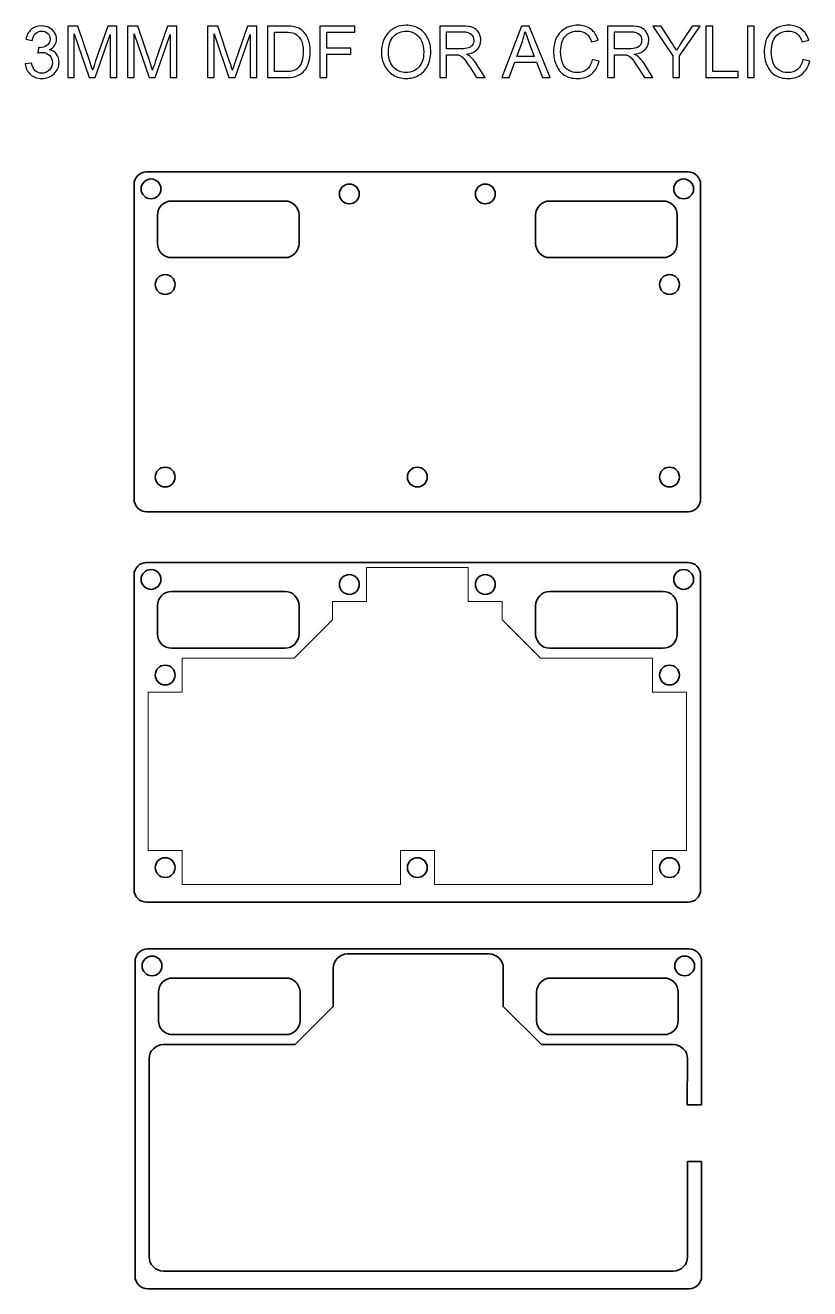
# Model space of a CAD drawing. Header units: millimetres. Extents: x 255 to 531, y -671 to 202.
# Drawn here: x 254.5 to 531.4, y -243.9 to 202.3 of the extents above; entities that cross this region are included whole.
import ezdxf

# ---------------------------------------------------------------- set-up
doc = ezdxf.new("R2010")
doc.units = ezdxf.units.MM
doc.header["$MEASUREMENT"] = 0
doc.layers.add('Layer 1', color=7, linetype='Continuous')

msp = doc.modelspace()

# ---------------------------------------------------------------- linework, layer by layer
at = {"layer": 'Layer 1', "color": 250}
for points, knots in [([(254.5215, 188.6838), (254.5215, 188.6838), (256.7567, 188.9886), (256.7567, 188.9886), (257.0149, 187.7186), (257.4467, 186.8042), (258.0606, 186.2454), (258.6744, 185.6866), (259.4279, 185.4072), (260.3212, 185.4072), (261.3795, 185.4072), (262.2727, 185.7713), (262.9924, 186.4994), (263.7121, 187.2275), (264.0719, 188.1292), (264.0719, 189.2045), (264.0719, 190.229), (263.7375, 191.0756), (263.0644, 191.7445), (262.3955, 192.4091), (261.5446, 192.7436), (260.5074, 192.7436), (260.0841, 192.7436), (259.5592, 192.6589), (258.9284, 192.4938), (258.9284, 192.4938), (259.1782, 194.4496), (259.1782, 194.4496), (259.3263, 194.4327), (259.4491, 194.4242), (259.538, 194.4242), (260.4947, 194.4242), (261.3499, 194.674), (262.1161, 195.1693), (262.8781, 195.6646), (263.2591, 196.4266), (263.2591, 197.4553), (263.2591, 198.2723), (262.9797, 198.9496), (262.4251, 199.4873), (261.8706, 200.0249), (261.1551, 200.2916), (260.2788, 200.2916), (259.4068, 200.2916), (258.6829, 200.0164), (258.1029, 199.4661), (257.5229, 198.9158), (257.1504, 198.0903), (256.9853, 196.9896), (256.9853, 196.9896), (254.7501, 197.396), (254.7501, 197.396), (255.0253, 198.8946), (255.6433, 200.0588), (256.6128, 200.8843), (257.578, 201.7098), (258.7845, 202.1204), (260.2238, 202.1204), (261.2144, 202.1204), (262.1288, 201.9087), (262.9628, 201.4812), (263.801, 201.0578), (264.4402, 200.4779), (264.8805, 199.7455), (265.325, 199.0089), (265.5451, 198.23), (265.5451, 197.4045), (265.5451, 196.6213), (265.3334, 195.9101), (264.9143, 195.2666), (264.491, 194.6232), (263.8645, 194.1109), (263.039, 193.7299), (264.1142, 193.4844), (264.9482, 192.9679), (265.5451, 192.1848), (266.1378, 191.4058), (266.4341, 190.4237), (266.4341, 189.2511), (266.4341, 187.6636), (265.8541, 186.3131), (264.6984, 185.2082), (263.5385, 184.1033), (262.0738, 183.553), (260.3042, 183.553), (258.7083, 183.553), (257.3832, 184.0314), (256.3291, 184.9839), (255.2708, 185.9364), (254.6697, 187.1683), (254.5215, 188.6838)], [0, 0, 0, 0, 0.03333333, 0.03333333, 0.03333333, 0.06666667, 0.06666667, 0.06666667, 0.1, 0.1, 0.1, 0.13333333, 0.13333333, 0.13333333, 0.16666667, 0.16666667, 0.16666667, 0.2, 0.2, 0.2, 0.23333333, 0.23333333, 0.23333333, 0.26666667, 0.26666667, 0.26666667, 0.3, 0.3, 0.3, 0.33333333, 0.33333333, 0.33333333, 0.36666667, 0.36666667, 0.36666667, 0.4, 0.4, 0.4, 0.43333333, 0.43333333, 0.43333333, 0.46666667, 0.46666667, 0.46666667, 0.5, 0.5, 0.5, 0.53333333, 0.53333333, 0.53333333, 0.56666667, 0.56666667, 0.56666667, 0.6, 0.6, 0.6, 0.63333333, 0.63333333, 0.63333333, 0.66666667, 0.66666667, 0.66666667, 0.7, 0.7, 0.7, 0.73333333, 0.73333333, 0.73333333, 0.76666667, 0.76666667, 0.76666667, 0.8, 0.8, 0.8, 0.83333333, 0.83333333, 0.83333333, 0.86666667, 0.86666667, 0.86666667, 0.9, 0.9, 0.9, 0.93333333, 0.93333333, 0.93333333, 0.96666667, 0.96666667, 0.96666667, 1, 1, 1, 1]), ([(269.4863, 183.8578), (269.4863, 183.8578), (269.4863, 202.0442), (269.4863, 202.0442), (269.4863, 202.0442), (273.0931, 202.0442), (273.0931, 202.0442), (273.0931, 202.0442), (277.3942, 189.1706), (277.3942, 189.1706), (277.7921, 187.9726), (278.08, 187.0751), (278.262, 186.4782), (278.4694, 187.1386), (278.7954, 188.1123), (279.2357, 189.395), (279.2357, 189.395), (283.6129, 202.0442), (283.6129, 202.0442), (283.6129, 202.0442), (286.8345, 202.0442), (286.8345, 202.0442), (286.8345, 202.0442), (286.8345, 183.8578), (286.8345, 183.8578), (286.8345, 183.8578), (284.5231, 183.8578), (284.5231, 183.8578), (284.5231, 183.8578), (284.5231, 199.0724), (284.5231, 199.0724), (284.5231, 199.0724), (279.2145, 183.8578), (279.2145, 183.8578), (279.2145, 183.8578), (277.047, 183.8578), (277.047, 183.8578), (277.047, 183.8578), (271.7977, 199.3518), (271.7977, 199.3518), (271.7977, 199.3518), (271.7977, 183.8578), (271.7977, 183.8578), (271.7977, 183.8578), (269.4863, 183.8578), (269.4863, 183.8578)], [0, 0, 0, 0, 0.06666667, 0.06666667, 0.06666667, 0.13333333, 0.13333333, 0.13333333, 0.2, 0.2, 0.2, 0.26666667, 0.26666667, 0.26666667, 0.33333333, 0.33333333, 0.33333333, 0.4, 0.4, 0.4, 0.46666667, 0.46666667, 0.46666667, 0.53333333, 0.53333333, 0.53333333, 0.6, 0.6, 0.6, 0.66666667, 0.66666667, 0.66666667, 0.73333333, 0.73333333, 0.73333333, 0.8, 0.8, 0.8, 0.86666667, 0.86666667, 0.86666667, 0.93333333, 0.93333333, 0.93333333, 1, 1, 1, 1]), ([(290.6445, 183.8578), (290.6445, 183.8578), (290.6445, 202.0442), (290.6445, 202.0442), (290.6445, 202.0442), (294.2513, 202.0442), (294.2513, 202.0442), (294.2513, 202.0442), (298.5524, 189.1706), (298.5524, 189.1706), (298.9503, 187.9726), (299.2382, 187.0751), (299.4202, 186.4782), (299.6276, 187.1386), (299.9536, 188.1123), (300.3939, 189.395), (300.3939, 189.395), (304.7711, 202.0442), (304.7711, 202.0442), (304.7711, 202.0442), (307.9927, 202.0442), (307.9927, 202.0442), (307.9927, 202.0442), (307.9927, 183.8578), (307.9927, 183.8578), (307.9927, 183.8578), (305.6813, 183.8578), (305.6813, 183.8578), (305.6813, 183.8578), (305.6813, 199.0724), (305.6813, 199.0724), (305.6813, 199.0724), (300.3727, 183.8578), (300.3727, 183.8578), (300.3727, 183.8578), (298.2052, 183.8578), (298.2052, 183.8578), (298.2052, 183.8578), (292.9559, 199.3518), (292.9559, 199.3518), (292.9559, 199.3518), (292.9559, 183.8578), (292.9559, 183.8578), (292.9559, 183.8578), (290.6445, 183.8578), (290.6445, 183.8578)], [0, 0, 0, 0, 0.06666667, 0.06666667, 0.06666667, 0.13333333, 0.13333333, 0.13333333, 0.2, 0.2, 0.2, 0.26666667, 0.26666667, 0.26666667, 0.33333333, 0.33333333, 0.33333333, 0.4, 0.4, 0.4, 0.46666667, 0.46666667, 0.46666667, 0.53333333, 0.53333333, 0.53333333, 0.6, 0.6, 0.6, 0.66666667, 0.66666667, 0.66666667, 0.73333333, 0.73333333, 0.73333333, 0.8, 0.8, 0.8, 0.86666667, 0.86666667, 0.86666667, 0.93333333, 0.93333333, 0.93333333, 1, 1, 1, 1]), ([(318.8597, 183.8578), (318.8597, 183.8578), (318.8597, 202.0442), (318.8597, 202.0442), (318.8597, 202.0442), (322.4665, 202.0442), (322.4665, 202.0442), (322.4665, 202.0442), (326.7676, 189.1706), (326.7676, 189.1706), (327.1655, 187.9726), (327.4534, 187.0751), (327.6354, 186.4782), (327.8428, 187.1386), (328.1688, 188.1123), (328.6091, 189.395), (328.6091, 189.395), (332.9863, 202.0442), (332.9863, 202.0442), (332.9863, 202.0442), (336.2079, 202.0442), (336.2079, 202.0442), (336.2079, 202.0442), (336.2079, 183.8578), (336.2079, 183.8578), (336.2079, 183.8578), (333.8965, 183.8578), (333.8965, 183.8578), (333.8965, 183.8578), (333.8965, 199.0724), (333.8965, 199.0724), (333.8965, 199.0724), (328.5879, 183.8578), (328.5879, 183.8578), (328.5879, 183.8578), (326.4204, 183.8578), (326.4204, 183.8578), (326.4204, 183.8578), (321.1711, 199.3518), (321.1711, 199.3518), (321.1711, 199.3518), (321.1711, 183.8578), (321.1711, 183.8578), (321.1711, 183.8578), (318.8597, 183.8578), (318.8597, 183.8578)], [0, 0, 0, 0, 0.06666667, 0.06666667, 0.06666667, 0.13333333, 0.13333333, 0.13333333, 0.2, 0.2, 0.2, 0.26666667, 0.26666667, 0.26666667, 0.33333333, 0.33333333, 0.33333333, 0.4, 0.4, 0.4, 0.46666667, 0.46666667, 0.46666667, 0.53333333, 0.53333333, 0.53333333, 0.6, 0.6, 0.6, 0.66666667, 0.66666667, 0.66666667, 0.73333333, 0.73333333, 0.73333333, 0.8, 0.8, 0.8, 0.86666667, 0.86666667, 0.86666667, 0.93333333, 0.93333333, 0.93333333, 1, 1, 1, 1]), ([(340.0687, 183.8578), (340.0687, 183.8578), (340.0687, 202.0442), (340.0687, 202.0442), (340.0687, 202.0442), (346.334, 202.0442), (346.334, 202.0442), (347.748, 202.0442), (348.8275, 201.9595), (349.5725, 201.786), (350.6139, 201.5447), (351.5029, 201.1086), (352.2395, 200.4821), (353.2005, 199.6693), (353.9159, 198.6364), (354.3901, 197.3748), (354.8684, 196.1133), (355.1055, 194.6697), (355.1055, 193.0484), (355.1055, 191.6683), (354.9446, 190.4449), (354.6229, 189.3781), (354.3012, 188.3113), (353.8863, 187.4265), (353.3825, 186.728), (352.8745, 186.0295), (352.3242, 185.4792), (351.7231, 185.0812), (351.1262, 184.6791), (350.4023, 184.3743), (349.5556, 184.1668), (348.7047, 183.9594), (347.731, 183.8578), (346.6304, 183.8578), (346.6304, 183.8578), (340.0687, 183.8578), (340.0687, 183.8578)], [0, 0, 0, 0, 0.08333333, 0.08333333, 0.08333333, 0.16666667, 0.16666667, 0.16666667, 0.25, 0.25, 0.25, 0.33333333, 0.33333333, 0.33333333, 0.41666667, 0.41666667, 0.41666667, 0.5, 0.5, 0.5, 0.58333333, 0.58333333, 0.58333333, 0.66666667, 0.66666667, 0.66666667, 0.75, 0.75, 0.75, 0.83333333, 0.83333333, 0.83333333, 0.91666667, 0.91666667, 0.91666667, 1, 1, 1, 1]), ([(358.5387, 183.8578), (358.5387, 183.8578), (358.5387, 202.0442), (358.5387, 202.0442), (358.5387, 202.0442), (370.8069, 202.0442), (370.8069, 202.0442), (370.8069, 202.0442), (370.8069, 199.9106), (370.8069, 199.9106), (370.8069, 199.9106), (360.9517, 199.9106), (360.9517, 199.9106), (360.9517, 199.9106), (360.9517, 194.2464), (360.9517, 194.2464), (360.9517, 194.2464), (369.4861, 194.2464), (369.4861, 194.2464), (369.4861, 194.2464), (369.4861, 192.1128), (369.4861, 192.1128), (369.4861, 192.1128), (360.9517, 192.1128), (360.9517, 192.1128), (360.9517, 192.1128), (360.9517, 183.8578), (360.9517, 183.8578), (360.9517, 183.8578), (358.5387, 183.8578), (358.5387, 183.8578)], [0, 0, 0, 0, 0.1, 0.1, 0.1, 0.2, 0.2, 0.2, 0.3, 0.3, 0.3, 0.4, 0.4, 0.4, 0.5, 0.5, 0.5, 0.6, 0.6, 0.6, 0.7, 0.7, 0.7, 0.8, 0.8, 0.8, 0.9, 0.9, 0.9, 1, 1, 1, 1]), ([(380.2473, 192.7097), (380.2473, 195.7238), (381.0601, 198.086), (382.6815, 199.7921), (384.3028, 201.4981), (386.3941, 202.349), (388.9595, 202.349), (390.6401, 202.349), (392.1514, 201.9468), (393.5019, 201.1467), (394.8481, 200.3466), (395.8768, 199.229), (396.5837, 197.7939), (397.2907, 196.3631), (397.6463, 194.7375), (397.6463, 192.9214), (397.6463, 191.0799), (397.2738, 189.4289), (396.5287, 187.9768), (395.7836, 186.5206), (394.7295, 185.4199), (393.3664, 184.6748), (391.999, 183.9255), (390.5258, 183.553), (388.9468, 183.553), (387.2323, 183.553), (385.7041, 183.9679), (384.3536, 184.7934), (383.0074, 185.6189), (381.983, 186.7449), (381.2887, 188.1758), (380.5944, 189.6024), (380.2473, 191.1137), (380.2473, 192.7097)], [0, 0, 0, 0, 0.09090909, 0.09090909, 0.09090909, 0.18181818, 0.18181818, 0.18181818, 0.27272727, 0.27272727, 0.27272727, 0.36363636, 0.36363636, 0.36363636, 0.45454545, 0.45454545, 0.45454545, 0.54545455, 0.54545455, 0.54545455, 0.63636364, 0.63636364, 0.63636364, 0.72727273, 0.72727273, 0.72727273, 0.81818182, 0.81818182, 0.81818182, 0.90909091, 0.90909091, 0.90909091, 1, 1, 1, 1]), ([(400.7917, 183.8578), (400.7917, 183.8578), (400.7917, 202.0442), (400.7917, 202.0442), (400.7917, 202.0442), (408.852, 202.0442), (408.852, 202.0442), (410.4733, 202.0442), (411.7052, 201.8791), (412.5477, 201.5531), (413.3901, 201.2272), (414.0632, 200.6514), (414.567, 199.8259), (415.0707, 199.0004), (415.3205, 198.086), (415.3205, 197.087), (415.3205, 195.7958), (414.9014, 194.7078), (414.0674, 193.8231), (413.2335, 192.9383), (411.9465, 192.3795), (410.2024, 192.1382), (410.8416, 191.8334), (411.3242, 191.5286), (411.6544, 191.2323), (412.3572, 190.5888), (413.0218, 189.7802), (413.6441, 188.8108), (413.6441, 188.8108), (416.7895, 183.8578), (416.7895, 183.8578), (416.7895, 183.8578), (413.7838, 183.8578), (413.7838, 183.8578), (413.7838, 183.8578), (411.3793, 187.6424), (411.3793, 187.6424), (410.6808, 188.7388), (410.1008, 189.5728), (409.6478, 190.1528), (409.1906, 190.7327), (408.7842, 191.1349), (408.4244, 191.3677), (408.0688, 191.5963), (407.7005, 191.7572), (407.328, 191.8503), (407.057, 191.9054), (406.6125, 191.935), (405.9902, 191.935), (405.9902, 191.935), (403.2047, 191.935), (403.2047, 191.935), (403.2047, 191.935), (403.2047, 183.8578), (403.2047, 183.8578), (403.2047, 183.8578), (400.7917, 183.8578), (400.7917, 183.8578)], [0, 0, 0, 0, 0.05263158, 0.05263158, 0.05263158, 0.10526316, 0.10526316, 0.10526316, 0.15789474, 0.15789474, 0.15789474, 0.21052632, 0.21052632, 0.21052632, 0.26315789, 0.26315789, 0.26315789, 0.31578947, 0.31578947, 0.31578947, 0.36842105, 0.36842105, 0.36842105, 0.42105263, 0.42105263, 0.42105263, 0.47368421, 0.47368421, 0.47368421, 0.52631579, 0.52631579, 0.52631579, 0.57894737, 0.57894737, 0.57894737, 0.63157895, 0.63157895, 0.63157895, 0.68421053, 0.68421053, 0.68421053, 0.73684211, 0.73684211, 0.73684211, 0.78947368, 0.78947368, 0.78947368, 0.84210526, 0.84210526, 0.84210526, 0.89473684, 0.89473684, 0.89473684, 0.94736842, 0.94736842, 0.94736842, 1, 1, 1, 1]), ([(422.7457, 183.8578), (422.7457, 183.8578), (429.7222, 202.0442), (429.7222, 202.0442), (429.7222, 202.0442), (432.3681, 202.0442), (432.3681, 202.0442), (432.3681, 202.0442), (439.7764, 183.8578), (439.7764, 183.8578), (439.7764, 183.8578), (437.0332, 183.8578), (437.0332, 183.8578), (437.0332, 183.8578), (434.9292, 189.3696), (434.9292, 189.3696), (434.9292, 189.3696), (427.2711, 189.3696), (427.2711, 189.3696), (427.2711, 189.3696), (425.2984, 183.8578), (425.2984, 183.8578), (425.2984, 183.8578), (422.7457, 183.8578), (422.7457, 183.8578)], [0, 0, 0, 0, 0.125, 0.125, 0.125, 0.25, 0.25, 0.25, 0.375, 0.375, 0.375, 0.5, 0.5, 0.5, 0.625, 0.625, 0.625, 0.75, 0.75, 0.75, 0.875, 0.875, 0.875, 1, 1, 1, 1]), ([(454.6354, 190.2374), (454.6354, 190.2374), (457.0484, 189.6278), (457.0484, 189.6278), (456.5446, 187.6509), (455.6387, 186.148), (454.3306, 185.1109), (453.0225, 184.0737), (451.4223, 183.553), (449.53, 183.553), (447.5742, 183.553), (445.9825, 183.9509), (444.7548, 184.751), (443.5271, 185.5469), (442.5958, 186.7026), (441.9566, 188.2139), (441.3173, 189.7294), (440.9956, 191.3508), (440.9956, 193.0865), (440.9956, 194.9788), (441.3554, 196.6298), (442.0793, 198.0395), (442.8032, 199.4492), (443.8319, 200.5202), (445.1654, 201.2526), (446.4989, 201.9849), (447.9679, 202.349), (449.5681, 202.349), (451.3884, 202.349), (452.9167, 201.8876), (454.1528, 200.9605), (455.3932, 200.0334), (456.2568, 198.7337), (456.7436, 197.0573), (456.7436, 197.0573), (454.3814, 196.4985), (454.3814, 196.4985), (453.9623, 197.8193), (453.3485, 198.7845), (452.5484, 199.3857), (451.7483, 199.991), (450.7407, 200.2916), (449.5258, 200.2916), (448.133, 200.2916), (446.9646, 199.9572), (446.029, 199.2883), (445.0935, 198.6194), (444.4331, 197.7177), (444.0563, 196.5917), (443.6753, 195.4614), (443.4848, 194.2972), (443.4848, 193.0992), (443.4848, 191.554), (443.7092, 190.2036), (444.1579, 189.0521), (444.6066, 187.8964), (445.3051, 187.037), (446.2534, 186.4655), (447.2017, 185.894), (448.2261, 185.6104), (449.331, 185.6104), (450.6772, 185.6104), (451.8118, 185.9999), (452.7431, 186.7746), (453.6744, 187.5535), (454.3052, 188.705), (454.6354, 190.2374)], [0, 0, 0, 0, 0.04545455, 0.04545455, 0.04545455, 0.09090909, 0.09090909, 0.09090909, 0.13636364, 0.13636364, 0.13636364, 0.18181818, 0.18181818, 0.18181818, 0.22727273, 0.22727273, 0.22727273, 0.27272727, 0.27272727, 0.27272727, 0.31818182, 0.31818182, 0.31818182, 0.36363636, 0.36363636, 0.36363636, 0.40909091, 0.40909091, 0.40909091, 0.45454545, 0.45454545, 0.45454545, 0.5, 0.5, 0.5, 0.54545455, 0.54545455, 0.54545455, 0.59090909, 0.59090909, 0.59090909, 0.63636364, 0.63636364, 0.63636364, 0.68181818, 0.68181818, 0.68181818, 0.72727273, 0.72727273, 0.72727273, 0.77272727, 0.77272727, 0.77272727, 0.81818182, 0.81818182, 0.81818182, 0.86363636, 0.86363636, 0.86363636, 0.90909091, 0.90909091, 0.90909091, 0.95454545, 0.95454545, 0.95454545, 1, 1, 1, 1]), ([(460.0752, 183.8578), (460.0752, 183.8578), (460.0752, 202.0442), (460.0752, 202.0442), (460.0752, 202.0442), (468.1355, 202.0442), (468.1355, 202.0442), (469.7568, 202.0442), (470.9887, 201.8791), (471.8312, 201.5531), (472.6736, 201.2272), (473.3467, 200.6514), (473.8505, 199.8259), (474.3542, 199.0004), (474.604, 198.086), (474.604, 197.087), (474.604, 195.7958), (474.1849, 194.7078), (473.3509, 193.8231), (472.517, 192.9383), (471.23, 192.3795), (469.4859, 192.1382), (470.1251, 191.8334), (470.6077, 191.5286), (470.9379, 191.2323), (471.6407, 190.5888), (472.3053, 189.7802), (472.9276, 188.8108), (472.9276, 188.8108), (476.073, 183.8578), (476.073, 183.8578), (476.073, 183.8578), (473.0673, 183.8578), (473.0673, 183.8578), (473.0673, 183.8578), (470.6628, 187.6424), (470.6628, 187.6424), (469.9643, 188.7388), (469.3843, 189.5728), (468.9313, 190.1528), (468.4741, 190.7327), (468.0677, 191.1349), (467.7079, 191.3677), (467.3523, 191.5963), (466.984, 191.7572), (466.6115, 191.8503), (466.3405, 191.9054), (465.896, 191.935), (465.2737, 191.935), (465.2737, 191.935), (462.4882, 191.935), (462.4882, 191.935), (462.4882, 191.935), (462.4882, 183.8578), (462.4882, 183.8578), (462.4882, 183.8578), (460.0752, 183.8578), (460.0752, 183.8578)], [0, 0, 0, 0, 0.05263158, 0.05263158, 0.05263158, 0.10526316, 0.10526316, 0.10526316, 0.15789474, 0.15789474, 0.15789474, 0.21052632, 0.21052632, 0.21052632, 0.26315789, 0.26315789, 0.26315789, 0.31578947, 0.31578947, 0.31578947, 0.36842105, 0.36842105, 0.36842105, 0.42105263, 0.42105263, 0.42105263, 0.47368421, 0.47368421, 0.47368421, 0.52631579, 0.52631579, 0.52631579, 0.57894737, 0.57894737, 0.57894737, 0.63157895, 0.63157895, 0.63157895, 0.68421053, 0.68421053, 0.68421053, 0.73684211, 0.73684211, 0.73684211, 0.78947368, 0.78947368, 0.78947368, 0.84210526, 0.84210526, 0.84210526, 0.89473684, 0.89473684, 0.89473684, 0.94736842, 0.94736842, 0.94736842, 1, 1, 1, 1]), ([(483.0368, 183.8578), (483.0368, 183.8578), (483.0368, 191.5625), (483.0368, 191.5625), (483.0368, 191.5625), (476.0264, 202.0442), (476.0264, 202.0442), (476.0264, 202.0442), (478.922, 202.0442), (478.922, 202.0442), (478.922, 202.0442), (482.5161, 196.5409), (482.5161, 196.5409), (483.1849, 195.5249), (483.8072, 194.5004), (484.3745, 193.4802), (484.9291, 194.4327), (485.6022, 195.4995), (486.3853, 196.6848), (486.3853, 196.6848), (489.9075, 202.0442), (489.9075, 202.0442), (489.9075, 202.0442), (492.7142, 202.0442), (492.7142, 202.0442), (492.7142, 202.0442), (485.4498, 191.5625), (485.4498, 191.5625), (485.4498, 191.5625), (485.4498, 183.8578), (485.4498, 183.8578), (485.4498, 183.8578), (483.0368, 183.8578), (483.0368, 183.8578)], [0, 0, 0, 0, 0.09090909, 0.09090909, 0.09090909, 0.18181818, 0.18181818, 0.18181818, 0.27272727, 0.27272727, 0.27272727, 0.36363636, 0.36363636, 0.36363636, 0.45454545, 0.45454545, 0.45454545, 0.54545455, 0.54545455, 0.54545455, 0.63636364, 0.63636364, 0.63636364, 0.72727273, 0.72727273, 0.72727273, 0.81818182, 0.81818182, 0.81818182, 0.90909091, 0.90909091, 0.90909091, 1, 1, 1, 1]), ([(494.7504, 183.8578), (494.7504, 183.8578), (494.7504, 202.0442), (494.7504, 202.0442), (494.7504, 202.0442), (497.1634, 202.0442), (497.1634, 202.0442), (497.1634, 202.0442), (497.1634, 185.9914), (497.1634, 185.9914), (497.1634, 185.9914), (506.1042, 185.9914), (506.1042, 185.9914), (506.1042, 185.9914), (506.1042, 183.8578), (506.1042, 183.8578), (506.1042, 183.8578), (494.7504, 183.8578), (494.7504, 183.8578)], [0, 0, 0, 0, 0.16666667, 0.16666667, 0.16666667, 0.33333333, 0.33333333, 0.33333333, 0.5, 0.5, 0.5, 0.66666667, 0.66666667, 0.66666667, 0.83333333, 0.83333333, 0.83333333, 1, 1, 1, 1]), ([(509.385, 183.8578), (509.385, 183.8578), (509.385, 202.0442), (509.385, 202.0442), (509.385, 202.0442), (511.798, 202.0442), (511.798, 202.0442), (511.798, 202.0442), (511.798, 183.8578), (511.798, 183.8578), (511.798, 183.8578), (509.385, 183.8578), (509.385, 183.8578)], [0, 0, 0, 0, 0.25, 0.25, 0.25, 0.5, 0.5, 0.5, 0.75, 0.75, 0.75, 1, 1, 1, 1]), ([(528.9896, 190.2374), (528.9896, 190.2374), (531.4026, 189.6278), (531.4026, 189.6278), (530.8988, 187.6509), (529.9929, 186.148), (528.6848, 185.1109), (527.3767, 184.0737), (525.7765, 183.553), (523.8842, 183.553), (521.9284, 183.553), (520.3367, 183.9509), (519.109, 184.751), (517.8813, 185.5469), (516.95, 186.7026), (516.3108, 188.2139), (515.6715, 189.7294), (515.3498, 191.3508), (515.3498, 193.0865), (515.3498, 194.9788), (515.7096, 196.6298), (516.4335, 198.0395), (517.1574, 199.4492), (518.1861, 200.5202), (519.5196, 201.2526), (520.8531, 201.9849), (522.3221, 202.349), (523.9223, 202.349), (525.7426, 202.349), (527.2709, 201.8876), (528.507, 200.9605), (529.7474, 200.0334), (530.611, 198.7337), (531.0978, 197.0573), (531.0978, 197.0573), (528.7356, 196.4985), (528.7356, 196.4985), (528.3165, 197.8193), (527.7027, 198.7845), (526.9026, 199.3857), (526.1025, 199.991), (525.0949, 200.2916), (523.88, 200.2916), (522.4872, 200.2916), (521.3188, 199.9572), (520.3832, 199.2883), (519.4477, 198.6194), (518.7873, 197.7177), (518.4105, 196.5917), (518.0295, 195.4614), (517.839, 194.2972), (517.839, 193.0992), (517.839, 191.554), (518.0634, 190.2036), (518.5121, 189.0521), (518.9608, 187.8964), (519.6593, 187.037), (520.6076, 186.4655), (521.5559, 185.894), (522.5803, 185.6104), (523.6852, 185.6104), (525.0314, 185.6104), (526.166, 185.9999), (527.0973, 186.7746), (528.0286, 187.5535), (528.6594, 188.705), (528.9896, 190.2374)], [0, 0, 0, 0, 0.04545455, 0.04545455, 0.04545455, 0.09090909, 0.09090909, 0.09090909, 0.13636364, 0.13636364, 0.13636364, 0.18181818, 0.18181818, 0.18181818, 0.22727273, 0.22727273, 0.22727273, 0.27272727, 0.27272727, 0.27272727, 0.31818182, 0.31818182, 0.31818182, 0.36363636, 0.36363636, 0.36363636, 0.40909091, 0.40909091, 0.40909091, 0.45454545, 0.45454545, 0.45454545, 0.5, 0.5, 0.5, 0.54545455, 0.54545455, 0.54545455, 0.59090909, 0.59090909, 0.59090909, 0.63636364, 0.63636364, 0.63636364, 0.68181818, 0.68181818, 0.68181818, 0.72727273, 0.72727273, 0.72727273, 0.77272727, 0.77272727, 0.77272727, 0.81818182, 0.81818182, 0.81818182, 0.86363636, 0.86363636, 0.86363636, 0.90909091, 0.90909091, 0.90909091, 0.95454545, 0.95454545, 0.95454545, 1, 1, 1, 1]), ([(342.4817, 185.9914), (342.4817, 185.9914), (346.3594, 185.9914), (346.3594, 185.9914), (347.5575, 185.9914), (348.4973, 186.1015), (349.1788, 186.3258), (349.8604, 186.5502), (350.4023, 186.8635), (350.8087, 187.2699), (351.3759, 187.8414), (351.8204, 188.6118), (352.1379, 189.577), (352.4554, 190.5422), (352.6163, 191.7106), (352.6163, 193.0865), (352.6163, 194.9915), (352.303, 196.4562), (351.6807, 197.4807), (351.0584, 198.5051), (350.3007, 199.1909), (349.4074, 199.5381), (348.764, 199.7878), (347.7268, 199.9106), (346.2959, 199.9106), (346.2959, 199.9106), (342.4817, 199.9106), (342.4817, 199.9106), (342.4817, 199.9106), (342.4817, 185.9914), (342.4817, 185.9914)], [0, 0, 0, 0, 0.1, 0.1, 0.1, 0.2, 0.2, 0.2, 0.3, 0.3, 0.3, 0.4, 0.4, 0.4, 0.5, 0.5, 0.5, 0.6, 0.6, 0.6, 0.7, 0.7, 0.7, 0.8, 0.8, 0.8, 0.9, 0.9, 0.9, 1, 1, 1, 1]), ([(382.7365, 192.6674), (382.7365, 190.4787), (383.3249, 188.7558), (384.5018, 187.4985), (385.6787, 186.2412), (387.1561, 185.6104), (388.9341, 185.6104), (390.746, 185.6104), (392.2319, 186.2454), (393.4045, 187.5154), (394.5729, 188.7854), (395.1571, 190.5888), (395.1571, 192.9256), (395.1571, 194.403), (394.9073, 195.6942), (394.4078, 196.7949), (393.9083, 197.8955), (393.1759, 198.7507), (392.2149, 199.356), (391.2497, 199.9614), (390.1702, 200.2662), (388.9722, 200.2662), (387.2704, 200.2662), (385.8057, 199.682), (384.578, 198.5136), (383.3503, 197.3452), (382.7365, 195.3979), (382.7365, 192.6674)], [0, 0, 0, 0, 0.11111111, 0.11111111, 0.11111111, 0.22222222, 0.22222222, 0.22222222, 0.33333333, 0.33333333, 0.33333333, 0.44444444, 0.44444444, 0.44444444, 0.55555556, 0.55555556, 0.55555556, 0.66666667, 0.66666667, 0.66666667, 0.77777778, 0.77777778, 0.77777778, 0.88888889, 0.88888889, 0.88888889, 1, 1, 1, 1]), ([(403.2047, 194.0178), (403.2047, 194.0178), (408.3694, 194.0178), (408.3694, 194.0178), (409.47, 194.0178), (410.3252, 194.1321), (410.9432, 194.3607), (411.5613, 194.5851), (412.0312, 194.9491), (412.3487, 195.4529), (412.6704, 195.9524), (412.8313, 196.4943), (412.8313, 197.0827), (412.8313, 197.9421), (412.5223, 198.6533), (411.9, 199.2079), (411.2777, 199.7624), (410.2955, 200.0376), (408.9536, 200.0376), (408.9536, 200.0376), (403.2047, 200.0376), (403.2047, 200.0376), (403.2047, 200.0376), (403.2047, 194.0178), (403.2047, 194.0178)], [0, 0, 0, 0, 0.125, 0.125, 0.125, 0.25, 0.25, 0.25, 0.375, 0.375, 0.375, 0.5, 0.5, 0.5, 0.625, 0.625, 0.625, 0.75, 0.75, 0.75, 0.875, 0.875, 0.875, 1, 1, 1, 1]), ([(427.9781, 191.3254), (427.9781, 191.3254), (434.1757, 191.3254), (434.1757, 191.3254), (434.1757, 191.3254), (432.2792, 196.3673), (432.2792, 196.3673), (431.7077, 197.8998), (431.2759, 199.1655), (430.9753, 200.1646), (430.7255, 198.9793), (430.3911, 197.8151), (429.972, 196.6636), (429.972, 196.6636), (427.9781, 191.3254), (427.9781, 191.3254)], [0, 0, 0, 0, 0.2, 0.2, 0.2, 0.4, 0.4, 0.4, 0.6, 0.6, 0.6, 0.8, 0.8, 0.8, 1, 1, 1, 1]), ([(462.4882, 194.0178), (462.4882, 194.0178), (467.6529, 194.0178), (467.6529, 194.0178), (468.7535, 194.0178), (469.6087, 194.1321), (470.2267, 194.3607), (470.8448, 194.5851), (471.3147, 194.9491), (471.6322, 195.4529), (471.9539, 195.9524), (472.1148, 196.4943), (472.1148, 197.0827), (472.1148, 197.9421), (471.8058, 198.6533), (471.1835, 199.2079), (470.5612, 199.7624), (469.579, 200.0376), (468.2371, 200.0376), (468.2371, 200.0376), (462.4882, 200.0376), (462.4882, 200.0376), (462.4882, 200.0376), (462.4882, 194.0178), (462.4882, 194.0178)], [0, 0, 0, 0, 0.125, 0.125, 0.125, 0.25, 0.25, 0.25, 0.375, 0.375, 0.375, 0.5, 0.5, 0.5, 0.625, 0.625, 0.625, 0.75, 0.75, 0.75, 0.875, 0.875, 0.875, 1, 1, 1, 1])]:
    msp.add_open_spline(points, degree=3, knots=knots, dxfattribs=at)
at = {"layer": 'Layer 1', "color": 250, "lineweight": 35}
for points, knots in [([(297.3502, 150.5609), (297.3502, 150.5609), (488.4578, 150.5609), (488.4578, 150.5609), (490.9033, 150.5609), (492.904, 148.5602), (492.904, 146.1148), (492.904, 146.1148), (492.904, 35.0071), (492.904, 35.0071), (492.904, 32.5617), (490.9033, 30.5609), (488.4578, 30.5609), (488.4578, 30.5609), (297.3502, 30.5609), (297.3502, 30.5609), (294.9047, 30.5609), (292.904, 32.5617), (292.904, 35.0071), (292.904, 35.0071), (292.904, 146.1148), (292.904, 146.1148), (292.904, 148.5602), (294.9047, 150.5609), (297.3502, 150.5609)], [0, 0, 0, 0, 0.125, 0.125, 0.125, 0.25, 0.25, 0.25, 0.375, 0.375, 0.375, 0.5, 0.5, 0.5, 0.625, 0.625, 0.625, 0.75, 0.75, 0.75, 0.875, 0.875, 0.875, 1, 1, 1, 1]), ([(302.4079, 144.5657), (302.4079, 146.4987), (300.8409, 148.0657), (298.9079, 148.0657), (296.9749, 148.0657), (295.4079, 146.4987), (295.4079, 144.5657), (295.4079, 142.6327), (296.9749, 141.0657), (298.9079, 141.0657), (300.8409, 141.0657), (302.4079, 142.6327), (302.4079, 144.5657)], [0, 0, 0, 0, 0.25, 0.25, 0.25, 0.5, 0.5, 0.5, 0.75, 0.75, 0.75, 1, 1, 1, 1]), ([(490.4054, 144.5657), (490.4054, 146.4987), (488.8384, 148.0657), (486.9054, 148.0657), (484.9724, 148.0657), (483.4054, 146.4987), (483.4054, 144.5657), (483.4054, 142.6327), (484.9724, 141.0657), (486.9054, 141.0657), (488.8384, 141.0657), (490.4054, 142.6327), (490.4054, 144.5657)], [0, 0, 0, 0, 0.25, 0.25, 0.25, 0.5, 0.5, 0.5, 0.75, 0.75, 0.75, 1, 1, 1, 1]), ([(372.404, 142.7869), (372.404, 144.7199), (370.837, 146.2869), (368.904, 146.2869), (366.971, 146.2869), (365.404, 144.7199), (365.404, 142.7869), (365.404, 140.8539), (366.971, 139.2869), (368.904, 139.2869), (370.837, 139.2869), (372.404, 140.8539), (372.404, 142.7869)], [0, 0, 0, 0, 0.25, 0.25, 0.25, 0.5, 0.5, 0.5, 0.75, 0.75, 0.75, 1, 1, 1, 1]), ([(420.404, 142.7869), (420.404, 144.7199), (418.837, 146.2869), (416.904, 146.2869), (414.971, 146.2869), (413.404, 144.7199), (413.404, 142.7869), (413.404, 140.8539), (414.971, 139.2869), (416.904, 139.2869), (418.837, 139.2869), (420.404, 140.8539), (420.404, 142.7869)], [0, 0, 0, 0, 0.25, 0.25, 0.25, 0.5, 0.5, 0.5, 0.75, 0.75, 0.75, 1, 1, 1, 1]), ([(306.154, 140.287), (306.154, 140.287), (346.154, 140.287), (346.154, 140.287), (348.904, 140.287), (351.154, 138.037), (351.154, 135.287), (351.154, 135.287), (351.154, 125.287), (351.154, 125.287), (351.154, 122.537), (348.904, 120.287), (346.154, 120.287), (346.154, 120.287), (306.154, 120.287), (306.154, 120.287), (303.404, 120.287), (301.154, 122.537), (301.154, 125.287), (301.154, 125.287), (301.154, 135.287), (301.154, 135.287), (301.154, 138.037), (303.404, 140.287), (306.154, 140.287)], [0, 0, 0, 0, 0.125, 0.125, 0.125, 0.25, 0.25, 0.25, 0.375, 0.375, 0.375, 0.5, 0.5, 0.5, 0.625, 0.625, 0.625, 0.75, 0.75, 0.75, 0.875, 0.875, 0.875, 1, 1, 1, 1]), ([(439.654, 140.287), (439.654, 140.287), (479.654, 140.287), (479.654, 140.287), (482.404, 140.287), (484.654, 138.037), (484.654, 135.287), (484.654, 135.287), (484.654, 125.287), (484.654, 125.287), (484.654, 122.537), (482.404, 120.287), (479.654, 120.287), (479.654, 120.287), (439.654, 120.287), (439.654, 120.287), (436.904, 120.287), (434.654, 122.537), (434.654, 125.287), (434.654, 125.287), (434.654, 135.287), (434.654, 135.287), (434.654, 138.037), (436.904, 140.287), (439.654, 140.287)], [0, 0, 0, 0, 0.125, 0.125, 0.125, 0.25, 0.25, 0.25, 0.375, 0.375, 0.375, 0.5, 0.5, 0.5, 0.625, 0.625, 0.625, 0.75, 0.75, 0.75, 0.875, 0.875, 0.875, 1, 1, 1, 1]), ([(307.404, 110.787), (307.404, 112.72), (305.837, 114.287), (303.904, 114.287), (301.971, 114.287), (300.404, 112.72), (300.404, 110.787), (300.404, 108.854), (301.971, 107.287), (303.904, 107.287), (305.837, 107.287), (307.404, 108.854), (307.404, 110.787)], [0, 0, 0, 0, 0.25, 0.25, 0.25, 0.5, 0.5, 0.5, 0.75, 0.75, 0.75, 1, 1, 1, 1]), ([(485.404, 110.787), (485.404, 112.72), (483.837, 114.287), (481.904, 114.287), (479.971, 114.287), (478.404, 112.72), (478.404, 110.787), (478.404, 108.854), (479.971, 107.287), (481.904, 107.287), (483.837, 107.287), (485.404, 108.854), (485.404, 110.787)], [0, 0, 0, 0, 0.25, 0.25, 0.25, 0.5, 0.5, 0.5, 0.75, 0.75, 0.75, 1, 1, 1, 1]), ([(307.404, 42.787), (307.404, 44.72), (305.837, 46.287), (303.904, 46.287), (301.971, 46.287), (300.404, 44.72), (300.404, 42.787), (300.404, 40.854), (301.971, 39.287), (303.904, 39.287), (305.837, 39.287), (307.404, 40.854), (307.404, 42.787)], [0, 0, 0, 0, 0.25, 0.25, 0.25, 0.5, 0.5, 0.5, 0.75, 0.75, 0.75, 1, 1, 1, 1]), ([(396.404, 42.787), (396.404, 44.72), (394.837, 46.287), (392.904, 46.287), (390.971, 46.287), (389.404, 44.72), (389.404, 42.787), (389.404, 40.854), (390.971, 39.287), (392.904, 39.287), (394.837, 39.287), (396.404, 40.854), (396.404, 42.787)], [0, 0, 0, 0, 0.25, 0.25, 0.25, 0.5, 0.5, 0.5, 0.75, 0.75, 0.75, 1, 1, 1, 1]), ([(485.404, 42.787), (485.404, 44.72), (483.837, 46.287), (481.904, 46.287), (479.971, 46.287), (478.404, 44.72), (478.404, 42.787), (478.404, 40.854), (479.971, 39.287), (481.904, 39.287), (483.837, 39.287), (485.404, 40.854), (485.404, 42.787)], [0, 0, 0, 0, 0.25, 0.25, 0.25, 0.5, 0.5, 0.5, 0.75, 0.75, 0.75, 1, 1, 1, 1]), ([(297.3502, 12.6358), (297.3502, 12.6358), (488.4578, 12.6358), (488.4578, 12.6358), (490.9033, 12.6358), (492.904, 10.6351), (492.904, 8.1897), (492.904, 8.1897), (492.904, -102.918), (492.904, -102.918), (492.904, -105.3634), (490.9033, -107.3642), (488.4578, -107.3642), (488.4578, -107.3642), (297.3502, -107.3642), (297.3502, -107.3642), (294.9047, -107.3642), (292.904, -105.3634), (292.904, -102.918), (292.904, -102.918), (292.904, 8.1897), (292.904, 8.1897), (292.904, 10.6351), (294.9047, 12.6358), (297.3502, 12.6358)], [0, 0, 0, 0, 0.125, 0.125, 0.125, 0.25, 0.25, 0.25, 0.375, 0.375, 0.375, 0.5, 0.5, 0.5, 0.625, 0.625, 0.625, 0.75, 0.75, 0.75, 0.875, 0.875, 0.875, 1, 1, 1, 1]), ([(302.4079, 6.6406), (302.4079, 8.5736), (300.8409, 10.1406), (298.9079, 10.1406), (296.9749, 10.1406), (295.4079, 8.5736), (295.4079, 6.6406), (295.4079, 4.7076), (296.9749, 3.1406), (298.9079, 3.1406), (300.8409, 3.1406), (302.4079, 4.7076), (302.4079, 6.6406)], [0, 0, 0, 0, 0.25, 0.25, 0.25, 0.5, 0.5, 0.5, 0.75, 0.75, 0.75, 1, 1, 1, 1]), ([(490.4054, 6.6406), (490.4054, 8.5736), (488.8384, 10.1406), (486.9054, 10.1406), (484.9724, 10.1406), (483.4054, 8.5736), (483.4054, 6.6406), (483.4054, 4.7076), (484.9724, 3.1406), (486.9054, 3.1406), (488.8384, 3.1406), (490.4054, 4.7076), (490.4054, 6.6406)], [0, 0, 0, 0, 0.25, 0.25, 0.25, 0.5, 0.5, 0.5, 0.75, 0.75, 0.75, 1, 1, 1, 1]), ([(372.404, 4.8618), (372.404, 6.7948), (370.837, 8.3618), (368.904, 8.3618), (366.971, 8.3618), (365.404, 6.7948), (365.404, 4.8618), (365.404, 2.9288), (366.971, 1.3618), (368.904, 1.3618), (370.837, 1.3618), (372.404, 2.9288), (372.404, 4.8618)], [0, 0, 0, 0, 0.25, 0.25, 0.25, 0.5, 0.5, 0.5, 0.75, 0.75, 0.75, 1, 1, 1, 1]), ([(420.404, 4.8618), (420.404, 6.7948), (418.837, 8.3618), (416.904, 8.3618), (414.971, 8.3618), (413.404, 6.7948), (413.404, 4.8618), (413.404, 2.9288), (414.971, 1.3618), (416.904, 1.3618), (418.837, 1.3618), (420.404, 2.9288), (420.404, 4.8618)], [0, 0, 0, 0, 0.25, 0.25, 0.25, 0.5, 0.5, 0.5, 0.75, 0.75, 0.75, 1, 1, 1, 1]), ([(306.154, 2.3619), (306.154, 2.3619), (346.154, 2.3619), (346.154, 2.3619), (348.904, 2.3619), (351.154, 0.1119), (351.154, -2.6381), (351.154, -2.6381), (351.154, -12.6381), (351.154, -12.6381), (351.154, -15.3881), (348.904, -17.6381), (346.154, -17.6381), (346.154, -17.6381), (306.154, -17.6381), (306.154, -17.6381), (303.404, -17.6381), (301.154, -15.3881), (301.154, -12.6381), (301.154, -12.6381), (301.154, -2.6381), (301.154, -2.6381), (301.154, 0.1119), (303.404, 2.3619), (306.154, 2.3619)], [0, 0, 0, 0, 0.125, 0.125, 0.125, 0.25, 0.25, 0.25, 0.375, 0.375, 0.375, 0.5, 0.5, 0.5, 0.625, 0.625, 0.625, 0.75, 0.75, 0.75, 0.875, 0.875, 0.875, 1, 1, 1, 1]), ([(439.654, 2.3619), (439.654, 2.3619), (479.654, 2.3619), (479.654, 2.3619), (482.404, 2.3619), (484.654, 0.1119), (484.654, -2.6381), (484.654, -2.6381), (484.654, -12.6381), (484.654, -12.6381), (484.654, -15.3881), (482.404, -17.6381), (479.654, -17.6381), (479.654, -17.6381), (439.654, -17.6381), (439.654, -17.6381), (436.904, -17.6381), (434.654, -15.3881), (434.654, -12.6381), (434.654, -12.6381), (434.654, -2.6381), (434.654, -2.6381), (434.654, 0.1119), (436.904, 2.3619), (439.654, 2.3619)], [0, 0, 0, 0, 0.125, 0.125, 0.125, 0.25, 0.25, 0.25, 0.375, 0.375, 0.375, 0.5, 0.5, 0.5, 0.625, 0.625, 0.625, 0.75, 0.75, 0.75, 0.875, 0.875, 0.875, 1, 1, 1, 1]), ([(307.404, -27.1381), (307.404, -25.2051), (305.837, -23.6381), (303.904, -23.6381), (301.971, -23.6381), (300.404, -25.2051), (300.404, -27.1381), (300.404, -29.0711), (301.971, -30.6381), (303.904, -30.6381), (305.837, -30.6381), (307.404, -29.0711), (307.404, -27.1381)], [0, 0, 0, 0, 0.25, 0.25, 0.25, 0.5, 0.5, 0.5, 0.75, 0.75, 0.75, 1, 1, 1, 1]), ([(485.404, -27.1381), (485.404, -25.2051), (483.837, -23.6381), (481.904, -23.6381), (479.971, -23.6381), (478.404, -25.2051), (478.404, -27.1381), (478.404, -29.0711), (479.971, -30.6381), (481.904, -30.6381), (483.837, -30.6381), (485.404, -29.0711), (485.404, -27.1381)], [0, 0, 0, 0, 0.25, 0.25, 0.25, 0.5, 0.5, 0.5, 0.75, 0.75, 0.75, 1, 1, 1, 1]), ([(307.404, -95.1381), (307.404, -93.2051), (305.837, -91.6381), (303.904, -91.6381), (301.971, -91.6381), (300.404, -93.2051), (300.404, -95.1381), (300.404, -97.0711), (301.971, -98.6381), (303.904, -98.6381), (305.837, -98.6381), (307.404, -97.0711), (307.404, -95.1381)], [0, 0, 0, 0, 0.25, 0.25, 0.25, 0.5, 0.5, 0.5, 0.75, 0.75, 0.75, 1, 1, 1, 1]), ([(396.404, -95.1381), (396.404, -93.2051), (394.837, -91.6381), (392.904, -91.6381), (390.971, -91.6381), (389.404, -93.2051), (389.404, -95.1381), (389.404, -97.0711), (390.971, -98.6381), (392.904, -98.6381), (394.837, -98.6381), (396.404, -97.0711), (396.404, -95.1381)], [0, 0, 0, 0, 0.25, 0.25, 0.25, 0.5, 0.5, 0.5, 0.75, 0.75, 0.75, 1, 1, 1, 1]), ([(485.404, -95.1381), (485.404, -93.2051), (483.837, -91.6381), (481.904, -91.6381), (479.971, -91.6381), (478.404, -93.2051), (478.404, -95.1381), (478.404, -97.0711), (479.971, -98.6381), (481.904, -98.6381), (483.837, -98.6381), (485.404, -97.0711), (485.404, -95.1381)], [0, 0, 0, 0, 0.25, 0.25, 0.25, 0.5, 0.5, 0.5, 0.75, 0.75, 0.75, 1, 1, 1, 1]), ([(493.2537, -198.9821), (493.2537, -198.9821), (493.2537, -239.4105), (493.2537, -239.4105), (493.2537, -241.8557), (491.2528, -243.8567), (488.8075, -243.8567), (488.8075, -243.8567), (297.6999, -243.8567), (297.6999, -243.8567), (295.2544, -243.8567), (293.2537, -241.8559), (293.2537, -239.4105), (293.2537, -239.4105), (293.2537, -128.3028), (293.2537, -128.3028), (293.2537, -125.8574), (295.2544, -123.8567), (297.6999, -123.8567), (297.6999, -123.8567), (488.8075, -123.8567), (488.8075, -123.8567), (491.253, -123.8567), (493.2537, -125.8576), (493.2537, -128.3028), (493.2537, -128.3028), (493.2537, -178.8647), (493.2537, -178.8647), (493.2537, -178.8647), (488.2016, -178.8647), (488.2016, -178.8647), (488.2016, -178.8647), (488.2537, -162.6306), (488.2537, -162.6306), (488.2537, -159.8808), (486.0034, -157.6306), (483.2537, -157.6306), (483.2537, -157.6306), (436.7537, -157.6306), (436.7537, -157.6306), (436.7537, -157.6306), (423.2537, -144.1306), (423.2537, -144.1306), (423.2537, -144.1306), (423.2537, -130.6306), (423.2537, -130.6306), (423.2537, -127.8806), (421.0037, -125.6307), (418.2537, -125.6307), (418.2537, -125.6307), (368.2537, -125.6307), (368.2537, -125.6307), (366.8787, -125.6307), (365.6287, -126.1933), (364.7225, -127.0994), (363.8163, -128.0056), (363.2537, -129.2556), (363.2537, -130.6306), (363.2537, -130.6306), (363.2537, -144.1306), (363.2537, -144.1306), (363.2537, -144.1306), (349.7537, -157.6306), (349.7537, -157.6306), (349.7537, -157.6306), (303.2537, -157.6306), (303.2537, -157.6306), (300.5037, -157.6306), (298.2537, -159.8806), (298.2537, -162.6306), (298.2537, -162.6306), (298.2537, -232.6306), (298.2537, -232.6306), (298.2537, -235.3806), (300.5037, -237.6306), (303.2537, -237.6306), (303.2537, -237.6306), (483.2537, -237.6306), (483.2537, -237.6306), (486.0037, -237.6306), (488.2537, -235.3806), (488.2537, -232.6306), (488.2537, -232.6306), (488.2537, -198.9821), (488.2537, -198.9821), (488.2537, -198.9821), (493.2537, -198.9821), (493.2537, -198.9821)], [0, 0, 0, 0, 0.03448276, 0.03448276, 0.03448276, 0.06896552, 0.06896552, 0.06896552, 0.10344828, 0.10344828, 0.10344828, 0.13793103, 0.13793103, 0.13793103, 0.17241379, 0.17241379, 0.17241379, 0.20689655, 0.20689655, 0.20689655, 0.24137931, 0.24137931, 0.24137931, 0.27586207, 0.27586207, 0.27586207, 0.31034483, 0.31034483, 0.31034483, 0.34482759, 0.34482759, 0.34482759, 0.37931034, 0.37931034, 0.37931034, 0.4137931, 0.4137931, 0.4137931, 0.44827586, 0.44827586, 0.44827586, 0.48275862, 0.48275862, 0.48275862, 0.51724138, 0.51724138, 0.51724138, 0.55172414, 0.55172414, 0.55172414, 0.5862069, 0.5862069, 0.5862069, 0.62068966, 0.62068966, 0.62068966, 0.65517241, 0.65517241, 0.65517241, 0.68965517, 0.68965517, 0.68965517, 0.72413793, 0.72413793, 0.72413793, 0.75862069, 0.75862069, 0.75862069, 0.79310345, 0.79310345, 0.79310345, 0.82758621, 0.82758621, 0.82758621, 0.86206897, 0.86206897, 0.86206897, 0.89655172, 0.89655172, 0.89655172, 0.93103448, 0.93103448, 0.93103448, 0.96551724, 0.96551724, 0.96551724, 1, 1, 1, 1]), ([(302.7576, -129.8519), (302.7576, -127.9189), (301.1906, -126.3519), (299.2576, -126.3519), (297.3246, -126.3519), (295.7576, -127.9189), (295.7576, -129.8519), (295.7576, -131.7849), (297.3246, -133.3519), (299.2576, -133.3519), (301.1906, -133.3519), (302.7576, -131.7849), (302.7576, -129.8519)], [0, 0, 0, 0, 0.25, 0.25, 0.25, 0.5, 0.5, 0.5, 0.75, 0.75, 0.75, 1, 1, 1, 1]), ([(490.7551, -129.8519), (490.7551, -127.9189), (489.1881, -126.3519), (487.2551, -126.3519), (485.3221, -126.3519), (483.7551, -127.9189), (483.7551, -129.8519), (483.7551, -131.7849), (485.3221, -133.3519), (487.2551, -133.3519), (489.1881, -133.3519), (490.7551, -131.7849), (490.7551, -129.8519)], [0, 0, 0, 0, 0.25, 0.25, 0.25, 0.5, 0.5, 0.5, 0.75, 0.75, 0.75, 1, 1, 1, 1]), ([(306.5037, -134.1306), (306.5037, -134.1306), (346.5037, -134.1306), (346.5037, -134.1306), (349.2537, -134.1306), (351.5037, -136.3806), (351.5037, -139.1306), (351.5037, -139.1306), (351.5037, -149.1306), (351.5037, -149.1306), (351.5037, -151.8806), (349.2537, -154.1306), (346.5037, -154.1306), (346.5037, -154.1306), (306.5037, -154.1306), (306.5037, -154.1306), (303.7537, -154.1306), (301.5037, -151.8806), (301.5037, -149.1306), (301.5037, -149.1306), (301.5037, -139.1306), (301.5037, -139.1306), (301.5037, -136.3806), (303.7537, -134.1306), (306.5037, -134.1306)], [0, 0, 0, 0, 0.125, 0.125, 0.125, 0.25, 0.25, 0.25, 0.375, 0.375, 0.375, 0.5, 0.5, 0.5, 0.625, 0.625, 0.625, 0.75, 0.75, 0.75, 0.875, 0.875, 0.875, 1, 1, 1, 1]), ([(440.0037, -134.1306), (440.0037, -134.1306), (480.0037, -134.1306), (480.0037, -134.1306), (482.7537, -134.1306), (485.0037, -136.3806), (485.0037, -139.1306), (485.0037, -139.1306), (485.0037, -149.1306), (485.0037, -149.1306), (485.0037, -151.8806), (482.7537, -154.1306), (480.0037, -154.1306), (480.0037, -154.1306), (440.0037, -154.1306), (440.0037, -154.1306), (437.2537, -154.1306), (435.0037, -151.8806), (435.0037, -149.1306), (435.0037, -149.1306), (435.0037, -139.1306), (435.0037, -139.1306), (435.0037, -136.3806), (437.2537, -134.1306), (440.0037, -134.1306)], [0, 0, 0, 0, 0.125, 0.125, 0.125, 0.25, 0.25, 0.25, 0.375, 0.375, 0.375, 0.5, 0.5, 0.5, 0.625, 0.625, 0.625, 0.75, 0.75, 0.75, 0.875, 0.875, 0.875, 1, 1, 1, 1])]:
    msp.add_open_spline(points, degree=3, knots=knots, dxfattribs=at)
at = {"layer": 'Layer 1', "color": 250, "lineweight": 18}
msp.add_open_spline([(386.904, -101.1381), (386.904, -101.1381), (309.904, -101.1381), (309.904, -101.1381), (309.904, -101.1381), (309.904, -89.1381), (309.904, -89.1381), (309.904, -89.1381), (297.904, -89.1381), (297.904, -89.1381), (297.904, -89.1381), (297.904, -33.1381), (297.904, -33.1381), (297.904, -33.1381), (309.904, -33.1381), (309.904, -33.1381), (309.904, -33.1381), (309.904, -21.1381), (309.904, -21.1381), (309.904, -21.1381), (349.404, -21.1381), (349.404, -21.1381), (349.404, -21.1381), (362.904, -7.6381), (362.904, -7.6381), (362.904, -7.6381), (362.904, -1.1382), (362.904, -1.1382), (362.904, -1.1382), (374.904, -1.1382), (374.904, -1.1382), (374.904, -1.1382), (374.904, 10.8618), (374.904, 10.8618), (374.904, 10.8618), (410.904, 10.8618), (410.904, 10.8618), (410.904, 10.8618), (410.904, -1.1382), (410.904, -1.1382), (410.904, -1.1382), (422.904, -1.1382), (422.904, -1.1382), (422.904, -1.1382), (422.904, -7.6381), (422.904, -7.6381), (422.904, -7.6381), (436.404, -21.1381), (436.404, -21.1381), (436.404, -21.1381), (475.904, -21.1381), (475.904, -21.1381), (475.904, -21.1381), (475.904, -33.1381), (475.904, -33.1381), (475.904, -33.1381), (487.904, -33.1381), (487.904, -33.1381), (487.904, -33.1381), (487.904, -89.1381), (487.904, -89.1381), (487.904, -89.1381), (475.904, -89.1381), (475.904, -89.1381), (475.904, -89.1381), (475.904, -101.1381), (475.904, -101.1381), (475.904, -101.1381), (398.904, -101.1381), (398.904, -101.1381), (398.904, -101.1381), (398.904, -89.1381), (398.904, -89.1381), (398.904, -89.1381), (386.904, -89.1381), (386.904, -89.1381), (386.904, -89.1381), (386.904, -101.1381), (386.904, -101.1381)], degree=3, knots=[0, 0, 0, 0, 0.03846154, 0.03846154, 0.03846154, 0.07692308, 0.07692308, 0.07692308, 0.11538462, 0.11538462, 0.11538462, 0.15384615, 0.15384615, 0.15384615, 0.19230769, 0.19230769, 0.19230769, 0.23076923, 0.23076923, 0.23076923, 0.26923077, 0.26923077, 0.26923077, 0.30769231, 0.30769231, 0.30769231, 0.34615385, 0.34615385, 0.34615385, 0.38461538, 0.38461538, 0.38461538, 0.42307692, 0.42307692, 0.42307692, 0.46153846, 0.46153846, 0.46153846, 0.5, 0.5, 0.5, 0.53846154, 0.53846154, 0.53846154, 0.57692308, 0.57692308, 0.57692308, 0.61538462, 0.61538462, 0.61538462, 0.65384615, 0.65384615, 0.65384615, 0.69230769, 0.69230769, 0.69230769, 0.73076923, 0.73076923, 0.73076923, 0.76923077, 0.76923077, 0.76923077, 0.80769231, 0.80769231, 0.80769231, 0.84615385, 0.84615385, 0.84615385, 0.88461538, 0.88461538, 0.88461538, 0.92307692, 0.92307692, 0.92307692, 0.96153846, 0.96153846, 0.96153846, 1, 1, 1, 1], dxfattribs=at)

doc.saveas('drawing.dxf')
